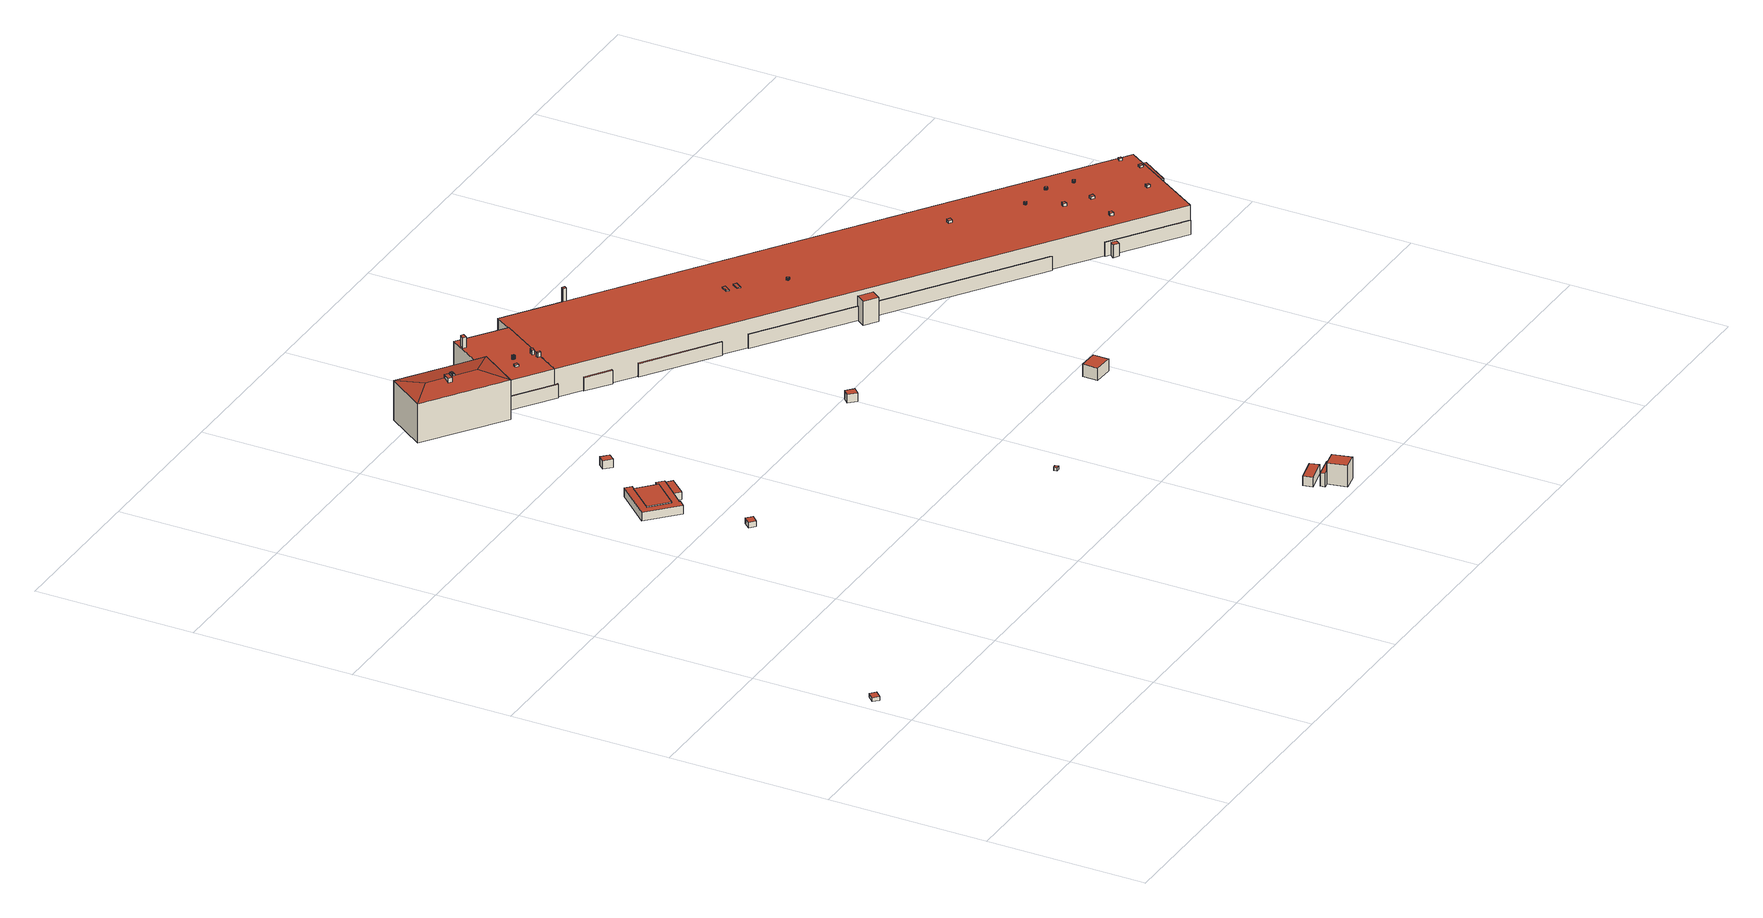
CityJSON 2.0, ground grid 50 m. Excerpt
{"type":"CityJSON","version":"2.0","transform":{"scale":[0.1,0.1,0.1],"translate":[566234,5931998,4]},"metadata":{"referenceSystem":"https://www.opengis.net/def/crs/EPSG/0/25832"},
"CityObjects":{
"building1":{"type":"Building","attributes":{"Grundfläche 2D":"6.068552","Grundhöhe NN":"7.083"},"geometry":[{"type":"Solid","lod":"3","boundaries":[[[[0,1,2,3]],[[4,5,3,2]],[[5,6,0,3]],[[6,7,1,0]],[[7,4,2,1]],[[7,6,5,4]]]],"semantics":{"surfaces":[{"type":"RoofSurface"},{"type":"WallSurface"},{"type":"GroundSurface"}],"values":[[0,1,1,1,1,2]]}}]},
"building2":{"type":"Building","attributes":{"Grundfläche 2D":"6.142985","Grundhöhe NN":"7.083"},"geometry":[{"type":"Solid","lod":"3","boundaries":[[[[8,9,10,11]],[[12,13,11,10]],[[13,14,8,11]],[[14,15,9,8]],[[15,12,10,9]],[[15,14,13,12]]]],"semantics":{"surfaces":[{"type":"RoofSurface"},{"type":"WallSurface"},{"type":"GroundSurface"}],"values":[[0,1,1,1,1,2]]}}]},
"building3":{"type":"Building","attributes":{"Grundfläche 2D":"85.784673","Grundhöhe NN":"7.083"},"geometry":[{"type":"Solid","lod":"3","boundaries":[[[[16,17,18,19,20,21,22,23,24,25,26,27,28,29]],[[30,31,23,22]],[[31,32,24,23]],[[32,33,25,24]],[[33,34,26,25]],[[34,35,27,26]],[[35,36,28,27]],[[36,37,29,28]],[[37,38,16,29]],[[38,39,17,16]],[[39,40,18,17]],[[40,41,19,18]],[[41,42,20,19]],[[42,43,21,20]],[[43,30,22,21]],[[35,34,33,32,31,30,43,42,41,40,39,38,37,36]]]],"semantics":{"surfaces":[{"type":"RoofSurface"},{"type":"WallSurface"},{"type":"GroundSurface"}],"values":[[0,1,1,1,1,1,1,1,1,1,1,1,1,1,1,2]]}}]},
"building4":{"type":"Building","attributes":{"Grundfläche 2D":"78.394157","Grundhöhe NN":"7.083"},"geometry":[{"type":"Solid","lod":"3","boundaries":[[[[44,45,46,47,48]],[[46,45,42,41]],[[47,46,41,40]],[[43,44,48,47,40,30]],[[45,44,43,42]],[[40,41,42,43,30]]]],"semantics":{"surfaces":[{"type":"RoofSurface"},{"type":"WallSurface"},{"type":"GroundSurface"}],"values":[[0,1,1,1,1,2]]}}]},
"building5":{"type":"Building","attributes":{"Grundfläche 2D":"16.033668","Grundhöhe NN":"7.083"},"geometry":[{"type":"Solid","lod":"3","boundaries":[[[[49,50,51,52]],[[53,54,52,51]],[[54,55,49,52]],[[55,56,50,49]],[[56,53,51,50]],[[56,55,54,53]]]],"semantics":{"surfaces":[{"type":"RoofSurface"},{"type":"WallSurface"},{"type":"GroundSurface"}],"values":[[0,1,1,1,1,2]]}}]},
"building6":{"type":"Building","attributes":{"Grundfläche 2D":"7.536837","Grundhöhe NN":"7.111"},"geometry":[{"type":"Solid","lod":"3","boundaries":[[[[57,58,59,60]],[[61,62,60,59]],[[62,63,57,60]],[[63,64,58,57]],[[64,61,59,58]],[[64,63,62,61]]]],"semantics":{"surfaces":[{"type":"RoofSurface"},{"type":"WallSurface"},{"type":"GroundSurface"}],"values":[[0,1,1,1,1,2]]}}]},
"building7":{"type":"Building","attributes":{"Grundfläche 2D":"425.302401","Grundhöhe NN":"4.452"},"children":["building7-1","building7-2"],"geometry":[{"type":"Solid","lod":"3","boundaries":[[[[65,66,67,68,67,69,70,71,72,73]],[[72,71,74]],[[75,65,73]],[[67,66,65,75,76,74,71,70,69]],[[73,72,77,78]],[[75,73,78,79]],[[74,76,75,79,80]],[[72,74,80,77]],[[79,78,77,80]]]],"semantics":{"surfaces":[{"type":"RoofSurface"},{"type":"WallSurface"},{"type":"GroundSurface"}],"values":[[0,0,0,0,1,1,1,1,2]]}}]},
"building7-1":{"type":"BuildingInstallation","parents":["building7"],"geometry":[{"type":"MultiSurface","lod":"3","boundaries":[[[81,82,83,84]],[[83,85,86,87,84]],[[86,88,87]],[[89,87,88]],[[90,91,82,81]],[[91,92,67,85,83,82]],[[85,67,66,88,86]],[[66,93,89,88]],[[93,94,95,90,81,84,87,89]]],"semantics":{"surfaces":[{"type":"RoofSurface"},{"type":"WallSurface"}],"values":[0,0,0,0,1,1,1,1,1]}}]},
"building7-2":{"type":"BuildingInstallation","parents":["building7"],"geometry":[{"type":"MultiSurface","lod":"3","boundaries":[[[96,97,98,99]],[[100,68,97,96]],[[97,68,69,98]],[[69,70,99,98]],[[70,100,96,99]]],"semantics":{"surfaces":[{"type":"RoofSurface"},{"type":"WallSurface"}],"values":[0,1,1,1,1]}}]},
"building8":{"type":"Building","attributes":{"Grundfläche 2D":"1.063575","Grundhöhe NN":"7.083"},"geometry":[{"type":"Solid","lod":"3","boundaries":[[[[101,102,103,104]],[[105,106,104,103]],[[106,107,101,104]],[[107,108,102,101]],[[108,105,103,102]],[[108,107,106,105]]]],"semantics":{"surfaces":[{"type":"RoofSurface"},{"type":"WallSurface"},{"type":"GroundSurface"}],"values":[[0,1,1,1,1,2]]}}]},
"building9":{"type":"Building","attributes":{"Grundfläche 2D":"22.258573","Grundhöhe NN":"6.476"},"geometry":[{"type":"Solid","lod":"3","boundaries":[[[[109,110,111,112]],[[113,114,112,111]],[[114,115,109,112]],[[115,116,110,109]],[[116,113,111,110]],[[116,115,114,113]]]],"semantics":{"surfaces":[{"type":"RoofSurface"},{"type":"WallSurface"},{"type":"GroundSurface"}],"values":[[0,1,1,1,1,2]]}}]},
"building10":{"type":"Building","attributes":{"Grundfläche 2D":"9.664662","Grundhöhe NN":"6.477"},"geometry":[{"type":"Solid","lod":"3","boundaries":[[[[117,118,119,120,121]],[[122,119,118,117,123,124]],[[120,119,122,125]],[[121,120,125,126]],[[117,121,126,123]],[[122,124,123,126,125]]]],"semantics":{"surfaces":[{"type":"RoofSurface"},{"type":"WallSurface"},{"type":"GroundSurface"}],"values":[[0,1,1,1,1,2]]}}]},
"building11":{"type":"Building","attributes":{"Grundfläche 2D":"29.736152","Grundhöhe NN":"6.478"},"geometry":[{"type":"Solid","lod":"3","boundaries":[[[[127,128,129,130]],[[128,127,131,132]],[[129,128,132,124]],[[130,129,124,133]],[[127,130,133,131]],[[132,131,133,124]]]],"semantics":{"surfaces":[{"type":"RoofSurface"},{"type":"WallSurface"},{"type":"GroundSurface"}],"values":[[0,1,1,1,1,2]]}}]},
"building12":{"type":"Building","attributes":{"Grundfläche 2D":"7.596924","Grundhöhe NN":"7.083"},"geometry":[{"type":"Solid","lod":"3","boundaries":[[[[134,135,136,137]],[[138,139,137,136]],[[139,140,134,137]],[[140,141,135,134]],[[141,138,136,135]],[[141,140,139,138]]]],"semantics":{"surfaces":[{"type":"RoofSurface"},{"type":"WallSurface"},{"type":"GroundSurface"}],"values":[[0,1,1,1,1,2]]}}]},
"building13":{"type":"Building","attributes":{"Grundfläche 2D":"14.400085","Grundhöhe NN":"5.292"},"geometry":[{"type":"MultiSurface","lod":"3","boundaries":[[[142,143,144,145]],[[144,143,146,147]],[[145,144,147,148]],[[142,145,148,149]],[[146,149,148,147]]],"semantics":{"surfaces":[{"type":"RoofSurface"},{"type":"WallSurface"},{"type":"GroundSurface"}],"values":[0,1,1,1,2]}}]},
"building14":{"type":"Building","attributes":{"Grundfläche 2D":"29.518295","Grundhöhe NN":"7.083"},"geometry":[{"type":"Solid","lod":"3","boundaries":[[[[150,151,152,153]],[[154,155,153,152]],[[155,156,150,153]],[[156,157,151,150]],[[157,154,152,151]],[[157,156,155,154]]]],"semantics":{"surfaces":[{"type":"RoofSurface"},{"type":"WallSurface"},{"type":"GroundSurface"}],"values":[[0,1,1,1,1,2]]}}]},
"building15":{"type":"Building","attributes":{"Grundfläche 2D":"1.887888","Grundhöhe NN":"5.292"},"geometry":[{"type":"MultiSurface","lod":"3","boundaries":[[[158,159,160,161]],[[162,163,159,158]],[[164,165,166,167,168]],[[158,161,169,170]],[[162,158,170,171]],[[163,162,171,172]],[[165,173,174,166]],[[174,160,159,163,168,167,166]],[[168,163,172,175,164]],[[164,175,176,173,165]],[[176,175,172,171,170,169,177]]],"semantics":{"surfaces":[{"type":"RoofSurface"},{"type":"WallSurface"},{"type":"GroundSurface"}],"values":[0,0,0,1,1,1,1,1,1,1,2]}}]},
"building16":{"type":"Building","attributes":{"Grundfläche 2D":"4.836216","Grundhöhe NN":"6.629"},"geometry":[{"type":"Solid","lod":"3","boundaries":[[[[178,179,180,181]],[[182,183,181,180]],[[183,184,178,181]],[[184,185,179,178]],[[185,182,180,179]],[[185,184,183,182]]]],"semantics":{"surfaces":[{"type":"RoofSurface"},{"type":"WallSurface"},{"type":"GroundSurface"}],"values":[[0,1,1,1,1,2]]}}]},
"building17":{"type":"Building","attributes":{"Grundfläche 2D":"7526.380690","Grundhöhe NN":"5.292"},"children":["building17-1","building17-2","building17-3","building17-4","building17-5","building17-6","building17-7","building17-8","building17-9","building17-10","building17-11","building17-12","building17-13","building17-14","building17-15","building17-16","building17-17","building17-18"],"geometry":[{"type":"MultiSurface","lod":"3","boundaries":[[[173,186,187,188,189,190,191,174]],[[192,193,194,195,196,197,188]],[[198,199,200,201]],[[202,203,204,205,206]],[[207,208,209,210]],[[211,212,213,214]],[[215,216,217,218]],[[219,220,221,222]],[[223,224,225,226]],[[227,228,229,230]],[[198,201,231,232]],[[199,198,232,233]],[[204,203,234,235]],[[205,204,235,236]],[[206,205,236,237]],[[210,209,238,239]],[[207,210,239,240]],[[208,207,240,241]],[[242,212,211,225,224,243]],[[213,212,242,244]],[[200,214,213,244,231,201]],[[216,215,245,246]],[[228,247,248,217,216,246,249,229]],[[218,217,248,250]],[[237,251,221,220,252,146,143,142,149,253,226,225,211,214,200,199,233,245,215,218,250,254,190,189,188,202,206]],[[208,241,255,191,190,254,238,209]],[[161,160,174,191,255,169]],[[173,176,256,186]],[[256,257,187,186]],[[197,203,202,188]],[[188,187,192]],[[257,258,193,192,187]],[[195,194,193,258,259]],[[196,195,259,260]],[[196,260,234,203,197]],[[222,221,251,261]],[[219,222,261,262]],[[220,219,262,252]],[[223,226,253,263]],[[224,223,263,243]],[[230,229,249,264]],[[227,230,264,265]],[[228,227,265,247]],[[246,245,233,232,231,244,242,243,263,253,149,146,252,262,261,251,237,236,235,234,260,259,258,257,256,176,177,169,255,241,240,239,238,254,250,248,247,265,264,249]]],"semantics":{"surfaces":[{"type":"RoofSurface"},{"type":"WallSurface"},{"type":"GroundSurface"}],"values":[0,0,0,0,0,0,0,0,0,0,1,1,1,1,1,1,1,1,1,1,1,1,1,1,1,1,1,1,1,1,1,1,1,1,1,1,1,1,1,1,1,1,1,2]}}]},
"building17-1":{"type":"BuildingInstallation","parents":["building17"],"geometry":[{"type":"MultiSurface","lod":"3","boundaries":[[[266,267,268,269]],[[270,271,269,268]],[[271,272,266,269]],[[267,266,272,273]],[[268,267,273,270]]],"semantics":{"surfaces":[{"type":"RoofSurface"},{"type":"WallSurface"}],"values":[0,1,1,1,1]}}]},
"building17-2":{"type":"BuildingInstallation","parents":["building17"],"geometry":[{"type":"MultiSurface","lod":"3","boundaries":[[[274,275,276,277]],[[277,276,278,279]],[[274,277,279,280]],[[280,281,275,274]],[[281,278,276,275]]],"semantics":{"surfaces":[{"type":"RoofSurface"},{"type":"WallSurface"}],"values":[0,1,1,1,1]}}]},
"building17-3":{"type":"BuildingInstallation","parents":["building17"],"geometry":[{"type":"MultiSurface","lod":"3","boundaries":[[[282,283,284,285]],[[286,287,285,284]],[[282,285,287,288]],[[288,289,283,282]],[[284,283,289,286]]],"semantics":{"surfaces":[{"type":"RoofSurface"},{"type":"WallSurface"}],"values":[0,1,1,1,1]}}]},
"building17-4":{"type":"BuildingInstallation","parents":["building17"],"geometry":[{"type":"MultiSurface","lod":"3","boundaries":[[[290,291,292,293]],[[293,292,294,295]],[[290,293,295,296]],[[291,290,296,297]],[[292,291,297,294]]],"semantics":{"surfaces":[{"type":"RoofSurface"},{"type":"WallSurface"}],"values":[0,1,1,1,1]}}]},
"building17-5":{"type":"BuildingInstallation","parents":["building17"],"geometry":[{"type":"MultiSurface","lod":"3","boundaries":[[[298,299,300,301]],[[301,300,302,303]],[[298,301,303,304]],[[299,298,304,305]],[[300,299,305,302]]],"semantics":{"surfaces":[{"type":"RoofSurface"},{"type":"WallSurface"}],"values":[0,1,1,1,1]}}]},
"building17-6":{"type":"BuildingInstallation","parents":["building17"],"geometry":[{"type":"MultiSurface","lod":"3","boundaries":[[[306,307,308,309]],[[309,308,310,311]],[[306,309,311,312]],[[307,306,312,313]],[[308,307,313,310]]],"semantics":{"surfaces":[{"type":"RoofSurface"},{"type":"WallSurface"}],"values":[0,1,1,1,1]}}]},
"building17-7":{"type":"BuildingInstallation","parents":["building17"],"geometry":[{"type":"MultiSurface","lod":"3","boundaries":[[[314,315,316,317]],[[317,316,318,319]],[[314,317,319,320]],[[315,314,320,321]],[[316,315,321,318]]],"semantics":{"surfaces":[{"type":"RoofSurface"},{"type":"WallSurface"}],"values":[0,1,1,1,1]}}]},
"building17-8":{"type":"BuildingInstallation","parents":["building17"],"geometry":[{"type":"MultiSurface","lod":"3","boundaries":[[[322,323,324,325]],[[325,324,326,327]],[[322,325,327,328]],[[323,322,328,329]],[[324,323,329,326]]],"semantics":{"surfaces":[{"type":"RoofSurface"},{"type":"WallSurface"}],"values":[0,1,1,1,1]}}]},
"building17-9":{"type":"BuildingInstallation","parents":["building17"],"geometry":[{"type":"MultiSurface","lod":"3","boundaries":[[[330,331,332,333,334,335,336,337,338,339,340,341,342,343,344,345,346,347,348,349,350,351,352,353]],[[336,335,354,355]],[[334,333,356,357]],[[335,334,357,354]],[[337,336,355,358]],[[338,337,358,359]],[[339,338,359,360]],[[340,339,360,361]],[[341,340,361,362]],[[342,341,362,363]],[[343,342,363,364]],[[344,343,364,365]],[[345,344,365,366]],[[346,345,366,367]],[[347,346,367,368]],[[348,347,368,369]],[[349,348,369,370]],[[350,349,370,371]],[[351,350,371,372]],[[352,351,372,373]],[[353,352,373,374]],[[330,353,374,375]],[[331,330,375,376]],[[332,331,376,377]],[[333,332,377,356]]],"semantics":{"surfaces":[{"type":"RoofSurface"},{"type":"WallSurface"}],"values":[0,1,1,1,1,1,1,1,1,1,1,1,1,1,1,1,1,1,1,1,1,1,1,1,1]}}]},
"building17-10":{"type":"BuildingInstallation","parents":["building17"],"geometry":[{"type":"MultiSurface","lod":"3","boundaries":[[[378,379,380,381,382,383,384,385,386,387,388,389,390,391,392,393,394,395,396,397,398,399,400,401]],[[381,380,402,403]],[[379,378,404,405]],[[380,379,405,402]],[[382,381,403,406]],[[383,382,406,407]],[[384,383,407,408]],[[385,384,408,409]],[[386,385,409,410]],[[387,386,410,411]],[[388,387,411,412]],[[389,388,412,413]],[[390,389,413,414]],[[391,390,414,415]],[[392,391,415,416]],[[393,392,416,417]],[[394,393,417,418]],[[395,394,418,419]],[[396,395,419,420]],[[397,396,420,421]],[[398,397,421,422]],[[399,398,422,423]],[[400,399,423,424]],[[401,400,424,425]],[[378,401,425,404]]],"semantics":{"surfaces":[{"type":"RoofSurface"},{"type":"WallSurface"}],"values":[0,1,1,1,1,1,1,1,1,1,1,1,1,1,1,1,1,1,1,1,1,1,1,1,1]}}]},
"building17-11":{"type":"BuildingInstallation","parents":["building17"],"geometry":[{"type":"MultiSurface","lod":"3","boundaries":[[[426,427,428,429]],[[429,428,430,431]],[[426,429,431,432]],[[427,426,432,433]],[[428,427,433,430]]],"semantics":{"surfaces":[{"type":"RoofSurface"},{"type":"WallSurface"}],"values":[0,1,1,1,1]}}]},
"building17-12":{"type":"BuildingInstallation","parents":["building17"],"geometry":[{"type":"MultiSurface","lod":"3","boundaries":[[[434,435,436,437,438,439,440,441,442,443,444,445,446,447,448,449,450,451,452,453,454,455,456,457]],[[438,437,458,459]],[[436,435,460,461]],[[437,436,461,458]],[[439,438,459,462]],[[440,439,462,463]],[[441,440,463,464]],[[442,441,464,465]],[[443,442,465,466]],[[444,443,466,467]],[[445,444,467,468]],[[446,445,468,469]],[[447,446,469,470]],[[448,447,470,471]],[[449,448,471,472]],[[450,449,472,473]],[[451,450,473,474]],[[452,451,474,475]],[[453,452,475,476]],[[454,453,476,477]],[[455,454,477,478]],[[456,455,478,479]],[[457,456,479,480]],[[434,457,480,481]],[[435,434,481,460]]],"semantics":{"surfaces":[{"type":"RoofSurface"},{"type":"WallSurface"}],"values":[0,1,1,1,1,1,1,1,1,1,1,1,1,1,1,1,1,1,1,1,1,1,1,1,1]}}]},
"building17-13":{"type":"BuildingInstallation","parents":["building17"],"geometry":[{"type":"MultiSurface","lod":"3","boundaries":[[[482,483,484,485,486,487,488,489,490,491,492,493,494,495,496,497,498,499,500,501,502,503,504,505,506]],[[486,485,507,508]],[[487,486,508,509]],[[488,487,509,510]],[[489,488,510,511]],[[490,489,511,512]],[[491,490,512,513]],[[492,491,513,514]],[[493,492,514,515]],[[494,493,515,516]],[[495,494,516,517]],[[496,495,517,518]],[[497,496,518,519]],[[498,497,519,520]],[[499,498,520,521]],[[500,499,521,522]],[[501,500,522,523]],[[502,501,523,524]],[[503,502,524,525]],[[504,503,525,526]],[[505,504,526,527]],[[506,505,527,528]],[[482,506,528,529]],[[483,482,529,530]],[[484,483,530,531]],[[485,484,531,507]]],"semantics":{"surfaces":[{"type":"RoofSurface"},{"type":"WallSurface"}],"values":[0,1,1,1,1,1,1,1,1,1,1,1,1,1,1,1,1,1,1,1,1,1,1,1,1,1]}}]},
"building17-14":{"type":"BuildingInstallation","parents":["building17"],"geometry":[{"type":"MultiSurface","lod":"3","boundaries":[[[532,533,534]],[[534,533,535]],[[536,533,532]],[[537,533,536]],[[538,533,537]],[[539,533,538]],[[540,533,539]],[[541,533,540]],[[542,543,533,541]],[[544,533,543]],[[545,533,544]],[[546,533,545]],[[547,533,546]],[[548,533,547]],[[549,533,548]],[[550,533,549]],[[551,533,550]],[[552,533,551]],[[553,533,552]],[[554,533,553]],[[555,533,554]],[[556,533,555]],[[557,533,556]],[[558,533,557]],[[535,533,558]],[[559,560,532,534]],[[561,562,535,558]],[[562,559,534,535]],[[560,563,536,532]],[[563,564,537,536]],[[564,565,538,537]],[[565,566,539,538]],[[566,567,540,539]],[[567,568,541,540]],[[568,569,570,543,542,541]],[[570,571,544,543]],[[571,572,545,544]],[[572,573,546,545]],[[573,574,547,546]],[[574,575,548,547]],[[575,576,549,548]],[[576,577,550,549]],[[577,578,551,550]],[[578,579,552,551]],[[579,580,553,552]],[[580,581,554,553]],[[581,582,555,554]],[[582,583,556,555]],[[583,584,557,556]],[[584,561,558,557]]],"semantics":{"surfaces":[{"type":"RoofSurface"},{"type":"WallSurface"}],"values":[0,0,0,0,0,0,0,0,0,0,0,0,0,0,0,0,0,0,0,0,0,0,0,0,0,1,1,1,1,1,1,1,1,1,1,1,1,1,1,1,1,1,1,1,1,1,1,1,1,1]}}]},
"building17-15":{"type":"BuildingInstallation","parents":["building17"],"geometry":[{"type":"MultiSurface","lod":"3","boundaries":[[[585,586,587,588]],[[588,587,589,590]],[[585,588,590,591]],[[586,585,591,592]],[[587,586,592,589]]],"semantics":{"surfaces":[{"type":"RoofSurface"},{"type":"WallSurface"}],"values":[0,1,1,1,1]}}]},
"building17-16":{"type":"BuildingInstallation","parents":["building17"],"geometry":[{"type":"MultiSurface","lod":"3","boundaries":[[[593,594,595,596]],[[597,594,593,598]],[[597,599,595,594]],[[599,600,596,595]],[[600,598,593,596]]],"semantics":{"surfaces":[{"type":"RoofSurface"},{"type":"WallSurface"}],"values":[0,1,1,1,1]}}]},
"building17-17":{"type":"BuildingInstallation","parents":["building17"],"geometry":[{"type":"MultiSurface","lod":"3","boundaries":[[[601,602,603,604]],[[604,603,605,606]],[[601,604,606,607]],[[602,601,607,608]],[[603,602,608,605]]],"semantics":{"surfaces":[{"type":"RoofSurface"},{"type":"WallSurface"}],"values":[0,1,1,1,1]}}]},
"building17-18":{"type":"BuildingInstallation","parents":["building17"],"geometry":[{"type":"MultiSurface","lod":"3","boundaries":[[[609,610,611,612]],[[612,611,613,614]],[[609,612,614,615]],[[610,609,615,616]],[[611,610,616,613]]],"semantics":{"surfaces":[{"type":"RoofSurface"},{"type":"WallSurface"}],"values":[0,1,1,1,1]}}]}
},
"vertices":[
[19,609,43],[37,629,43],[21,644,43],[3,624,43],[21,644,31],[3,624,31],[19,609,31],[37,629,31],
[717,1399,49],[699,1379,49],[715,1364,49],[734,1383,49],[715,1364,31],[734,1383,31],[717,1399,31],[699,1379,31],
[762,1705,58],[752,1693,58],[753,1691,58],[681,1613,58],[627,1663,58],[699,1741,58],[700,1741,58],[711,1753,58],[694,1769,58],[594,1662,58],[684,1578,58],[701,1596,58],[698,1598,58],[781,1687,58],[700,1741,31],[711,1753,31],[694,1769,31],[594,1662,31],[684,1578,31],[701,1596,31],[698,1598,31],[781,1687,31],[762,1705,31],[752,1693,31],[753,1691,31],[681,1613,31],[627,1663,31],[699,1741,31],
[699,1741,61],[627,1663,61],[681,1613,61],[753,1691,61],[700,1741,61],
[797,1668,56],[780,1684,56],[734,1634,56],[752,1618,56],[734,1634,31],[752,1618,31],[797,1668,31],[780,1684,31],
[839,1890,58],[816,1910,58],[800,1892,58],[822,1871,58],[800,1892,31],[822,1871,31],[839,1890,31],[816,1910,31],
[956,2368,145],[896,2409,145],[891,2413,145],[867,2401,141],[880,2420,145],[870,2428,145],[822,2461,145],[728,2437,132],[966,2270,132],[812,2557,132],[1050,2390,132],[983,2437,132],[728,2437,5],[966,2270,5],[1050,2390,5],[812,2557,5],
[895,2425,150],[888,2415,150],[889,2414,152],[896,2424,152],[891,2413,152],[894,2411,152],[901,2421,152],[896,2409,150],[903,2419,150],[895,2425,143],[888,2415,145],[889,2414,145],[903,2419,143],[901,2421,143],[896,2424,143],
[856,2409,156],[867,2401,156],[880,2420,156],[870,2428,156],[856,2409,141],
[1390,765,42],[1388,776,42],[1378,774,42],[1379,764,42],[1378,774,31],[1379,764,31],[1390,765,31],[1388,776,31],
[1643,96,55],[1715,113,55],[1708,142,55],[1636,125,55],[1708,142,25],[1636,125,25],[1643,96,25],[1715,113,25],
[1659,66,68],[1722,79,68],[1723,79,68],[1720,94,68],[1656,80,68],[1723,79,25],[1659,66,25],[1722,79,25],[1720,94,25],[1656,80,25],
[1687,10,94],[1735,20,94],[1722,79,94],[1674,69,94],[1687,10,25],[1735,20,25],[1674,69,25],
[1464,1437,59],[1481,1455,59],[1459,1476,59],[1442,1459,59],[1459,1476,31],[1442,1459,31],[1464,1437,31],[1481,1455,31],
[1547,1909,56],[1331,2060,56],[1328,2056,56],[1543,1905,56],[1331,2060,13],[1328,2056,13],[1543,1905,13],[1547,1909,13],
[1940,945,70],[1880,947,70],[1879,898,70],[1939,896,70],[1879,898,31],[1939,896,31],[1940,945,31],[1880,947,31],
[1505,2370,76],[1497,2376,76],[1493,2371,76],[1501,2365,76],[1507,2373,71],[1498,2378,71],[1490,2384,131],[1485,2376,131],[1493,2371,131],[1497,2376,131],[1498,2378,131],[1501,2365,13],[1505,2370,13],[1507,2373,13],[1498,2378,13],[1485,2376,90],[1493,2371,90],[1490,2384,13],[1485,2376,13],[1493,2371,13],
[1641,2305,50],[1652,2322,50],[1631,2335,50],[1621,2318,50],[1631,2335,26],[1621,2318,26],[1641,2305,26],[1652,2322,26],
[1317,2494,90],[1280,2440,93],[1118,2210,105],[2750,1065,105],[2751,1064,105],[2950,1349,90],[1280,2440,94],[1139,2540,95],[1137,2537,95],[1039,2398,102],[1050,2390,102],[988,2301,106],[2391,1311,57],[2394,1315,57],[1936,1636,57],[1933,1632,57],[1118,2210,56],[988,2301,56],[985,2297,56],[1122,2201,56],[1125,2205,56],[2976,1321,59],[2945,1342,62],[2886,1257,62],[2917,1236,59],[1895,1664,89],[1875,1635,89],[1915,1607,89],[1936,1636,89],[2530,1219,58],[2528,1216,58],[2748,1062,58],[2750,1065,58],[1261,2103,56],[1264,2107,56],[1190,2159,56],[1187,2156,56],[1611,1858,58],[1893,1660,58],[1895,1664,58],[1614,1862,58],[2548,1182,54],[2557,1195,54],[2542,1206,54],[2532,1193,54],[1933,1632,13],[2391,1311,13],[2394,1315,13],[988,2301,13],[985,2297,13],[1122,2201,13],[1125,2205,13],[2886,1257,13],[2917,1236,13],[2976,1321,13],[2945,1342,13],[1875,1635,13],[1893,1660,13],[1915,1607,13],[2530,1219,13],[2528,1216,13],[2557,1195,13],[2748,1062,13],[2542,1206,13],[2750,1065,13],[1190,2159,13],[1264,2107,13],[1614,1862,13],[2751,1064,13],[2950,1349,13],[1317,2494,13],[1280,2440,13],[1139,2540,13],[1039,2398,13],[1050,2390,13],[1187,2156,13],[1261,2103,13],[1611,1858,13],[2532,1193,13],[2548,1182,13],
[2610,1238,112],[2602,1244,112],[2596,1235,112],[2604,1229,112],[2596,1235,103],[2604,1229,103],[2610,1238,103],[2602,1244,103],
[2910,1367,98],[2903,1372,98],[2898,1365,98],[2905,1360,98],[2898,1365,91],[2905,1360,91],[2910,1367,91],[2903,1372,91],
[2677,1333,106],[2667,1339,106],[2661,1330,106],[2671,1323,106],[2661,1330,98],[2671,1323,98],[2677,1333,98],[2667,1339,98],
[2803,1224,106],[2795,1229,106],[2790,1221,106],[2798,1216,106],[2790,1221,99],[2798,1216,99],[2803,1224,98],[2795,1229,98],
[1755,2007,101],[1747,2013,101],[1733,1993,101],[1741,1987,101],[1733,1993,98],[1741,1987,98],[1755,2007,97],[1747,2013,97],
[1784,1987,101],[1775,1993,101],[1762,1973,101],[1770,1967,101],[1762,1973,98],[1770,1967,98],[1784,1987,97],[1775,1993,97],
[2378,1625,104],[2368,1631,104],[2362,1622,104],[2371,1615,104],[2362,1622,95],[2371,1615,95],[2378,1625,95],[2368,1631,95],
[2900,1297,100],[2892,1302,100],[2887,1294,100],[2895,1289,100],[2887,1294,94],[2895,1289,94],[2900,1297,93],[2892,1302,93],
[2560,1484,102],[2560,1485,102],[2559,1486,102],[2558,1486,102],[2557,1486,102],[2556,1486,102],[2555,1486,102],[2554,1486,102],[2553,1485,102],[2553,1484,102],[2553,1483,102],[2553,1482,102],[2553,1481,102],[2553,1480,102],[2554,1479,102],[2555,1479,102],[2556,1478,102],[2557,1478,102],[2558,1478,102],[2559,1479,102],[2560,1480,102],[2561,1481,102],[2561,1482,102],[2561,1483,102],[2556,1486,95],[2555,1486,95],[2558,1486,95],[2557,1486,95],[2554,1486,95],[2553,1485,95],[2553,1484,95],[2553,1483,95],[2553,1482,95],[2553,1481,95],[2553,1480,95],[2554,1479,95],[2555,1479,95],[2556,1478,95],[2557,1478,95],[2558,1478,95],[2559,1479,95],[2560,1480,95],[2561,1481,95],[2561,1482,95],[2561,1483,95],[2560,1484,95],[2560,1485,95],[2559,1486,95],
[2661,1475,100],[2660,1475,100],[2659,1475,100],[2658,1475,100],[2657,1475,100],[2656,1474,100],[2656,1473,100],[2656,1472,100],[2655,1471,100],[2656,1470,100],[2656,1469,100],[2657,1468,100],[2658,1468,100],[2659,1467,100],[2660,1467,100],[2661,1467,100],[2662,1468,100],[2663,1469,100],[2664,1470,100],[2664,1471,100],[2664,1472,100],[2663,1473,100],[2663,1474,100],[2662,1475,100],[2659,1475,93],[2658,1475,93],[2661,1475,93],[2660,1475,93],[2657,1475,93],[2656,1474,93],[2656,1473,93],[2656,1472,93],[2655,1471,93],[2656,1470,93],[2656,1469,93],[2657,1468,93],[2658,1468,93],[2659,1467,93],[2660,1467,93],[2661,1467,93],[2662,1468,93],[2663,1469,93],[2664,1470,93],[2664,1471,93],[2664,1472,93],[2663,1473,93],[2663,1474,93],[2662,1475,93],
[2604,1383,107],[2596,1389,107],[2590,1380,107],[2598,1374,107],[2590,1380,98],[2598,1374,98],[2604,1383,98],[2596,1389,98],
[2733,1424,100],[2732,1425,100],[2731,1425,100],[2730,1425,100],[2729,1425,100],[2728,1424,100],[2728,1423,100],[2727,1422,100],[2727,1421,100],[2727,1420,100],[2727,1419,100],[2728,1418,100],[2728,1417,100],[2729,1417,100],[2730,1417,100],[2731,1416,100],[2733,1417,100],[2734,1418,100],[2735,1419,100],[2735,1420,100],[2735,1421,100],[2735,1422,100],[2735,1423,100],[2734,1424,100],[2730,1425,93],[2729,1425,93],[2732,1425,93],[2731,1425,93],[2728,1424,93],[2728,1423,93],[2727,1422,93],[2727,1421,93],[2727,1420,93],[2727,1419,93],[2728,1418,93],[2728,1417,93],[2729,1417,93],[2730,1417,93],[2731,1416,93],[2733,1417,93],[2734,1418,93],[2735,1419,93],[2735,1420,93],[2735,1421,93],[2735,1422,93],[2735,1423,93],[2734,1424,93],[2733,1424,93],
[1873,1875,105],[1872,1875,105],[1871,1875,105],[1870,1875,105],[1869,1875,105],[1868,1874,105],[1868,1873,105],[1867,1872,105],[1867,1871,105],[1867,1870,105],[1867,1869,105],[1868,1868,105],[1869,1867,105],[1870,1867,105],[1871,1866,105],[1872,1867,105],[1873,1867,105],[1874,1867,105],[1875,1868,105],[1875,1869,105],[1876,1870,105],[1876,1871,105],[1876,1872,105],[1875,1873,105],[1874,1874,105],[1870,1875,98],[1869,1875,98],[1868,1874,98],[1868,1873,98],[1867,1872,99],[1867,1871,99],[1867,1870,99],[1867,1869,99],[1868,1868,99],[1869,1867,99],[1870,1867,99],[1871,1866,99],[1872,1867,99],[1873,1867,99],[1874,1867,99],[1875,1868,98],[1875,1869,98],[1876,1870,98],[1876,1871,98],[1876,1872,98],[1875,1873,98],[1874,1874,98],[1873,1875,98],[1872,1875,98],[1871,1875,98],
[1118,2346,112],[1121,2342,115],[1119,2346,112],[1120,2347,112],[1117,2345,112],[1117,2344,112],[1116,2343,112],[1116,2342,112],[1116,2341,112],[1116,2340,112],[1116,2339,112],[1117,2339,112],[1118,2338,112],[1119,2338,112],[1120,2337,112],[1121,2337,112],[1122,2338,112],[1123,2338,112],[1124,2339,112],[1125,2340,112],[1125,2341,112],[1125,2342,112],[1125,2343,112],[1124,2344,112],[1124,2345,112],[1123,2346,112],[1122,2346,112],[1119,2346,101],[1118,2346,101],[1122,2346,101],[1120,2347,101],[1117,2345,101],[1117,2344,101],[1116,2343,102],[1116,2342,102],[1116,2341,102],[1116,2340,102],[1116,2339,102],[1117,2339,102],[1118,2338,102],[1119,2338,102],[1120,2337,102],[1121,2337,102],[1122,2338,102],[1123,2338,101],[1124,2339,101],[1125,2340,101],[1125,2341,101],[1125,2342,101],[1125,2343,101],[1124,2344,101],[1124,2345,101],[1123,2346,101],
[1122,2491,131],[1132,2504,131],[1123,2510,131],[1113,2497,131],[1123,2510,96],[1113,2497,97],[1122,2491,97],[1132,2504,96],
[1079,2314,109],[1088,2308,109],[1093,2317,109],[1084,2322,109],[1088,2308,103],[1079,2314,103],[1093,2317,103],[1084,2322,103],
[1177,2311,116],[1171,2315,116],[1165,2306,116],[1170,2302,116],[1165,2306,101],[1170,2302,101],[1177,2311,101],[1171,2315,101],
[1166,2280,117],[1170,2285,117],[1161,2291,117],[1157,2285,117],[1161,2291,102],[1157,2285,102],[1166,2280,102],[1170,2285,102]
]}
